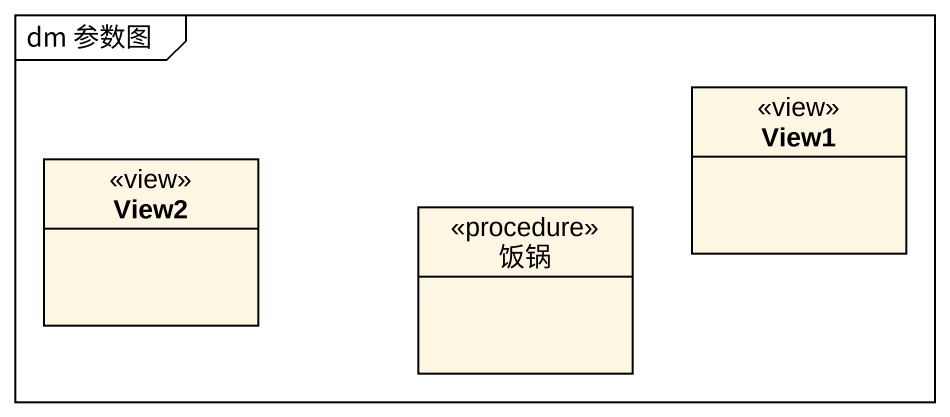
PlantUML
@startuml
mainframe dm 参数图
hide circle
hide empty members
class View2 <<view>>
class View1 <<view>>
class 饭锅 <<procedure>>
@enduml
